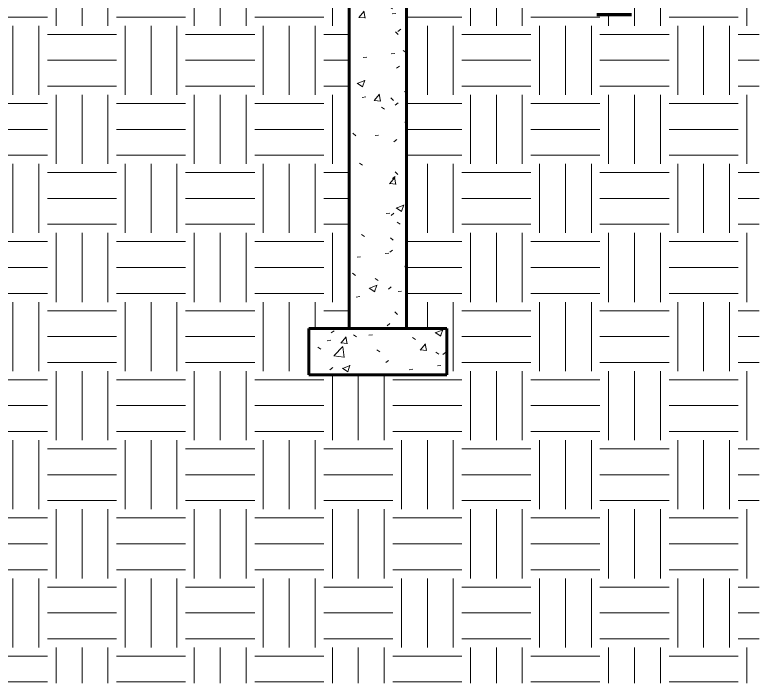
# Model space of a CAD drawing. Header units: inches. Extents: x 94 to 2128, y -110 to 279.
# Drawn here: x 1998.5 to 2127.9, y -110.1 to 6 of the extents above; entities that cross this region are included whole.
import ezdxf

# ---------------------------------------------------------------- set-up
doc = ezdxf.new("R2010")
doc.units = ezdxf.units.IN
doc.header["$MEASUREMENT"] = 0
for name, color, linetype, lineweight in [('A-WALL-PATT', 111, 'Continuous', 18), ('C-TOPO', 7, 'Continuous', 9), ('S-FNDN', 32, 'Continuous', 18)]:
    doc.layers.add(name, color=color, linetype=linetype, lineweight=lineweight)
pattern_1 = [(0, (-179.802, -54.394), (12, 12), [12, -12]), (0, (-179.802, -49.894), (12, 12), [12, -12]), (0, (-179.802, -45.394), (12, 12), [12, -12]), (90, (-178.302, -43.894), (-12, 12), [12, -12]), (90, (-173.802, -43.894), (-12, 12), [12, -12]), (90, (-169.302, -43.894), (-12, 12), [12, -12])]
pattern_2 = [(50, (-179.802, -54.394), (13.77135, -1.20496), [1.44, -15.84]), (355, (-179.802, -54.394), (-2.66442, 14.44218), [1.152, -12.672]), (100.451, (-178.654, -54.494), (11.107076, 13.237366), [1.224, -13.462]), (46.184, (-179.802, -50.554), (20.49128, -3.17785), [2.16, -23.76]), (96.636, (-178.094, -50.819), (17.94587, 18.70315), [1.836, -20.193]), (351.184, (-179.802, -50.554), (17.94541, 18.70261), [1.728, -19.008]), (21, (-177.882, -51.514), (11.46052, -7.730365), [1.44, -15.84]), (326, (-177.882, -51.514), (4.67135, 13.92315), [1.152, -12.672]), (71.451, (-176.927, -52.158), (16.13207, 6.19284), [1.224, -13.462]), (37.5, (-179.802, -54.394), (0.233123, 6.39175), [0.634, -11.885, 0.634, -12.23, -12.72]), (37.5, (-179.802, -54.394), (0.233123, 6.39175), [-25.382, 0.634, -12.086]), (7.5, (-179.802, -54.394), (5.05073, 7.57304), [0.634, -6.701, 0.634, -11.597, -4.848]), (7.5, (-179.802, -54.394), (5.05073, 7.57304), [-19.565, 0.634, -4.214]), (327.5, (-184.084, -54.394), (10.24958, -0.43289), [0.634, -4.166, 0.634, -14.342, -19.872]), (327.5, (-184.084, -54.394), (10.24958, -0.43289), [-19.776, 0.634, -19.238]), (317.5, (-186.004, -54.394), (11.19739, 1.922144), [0.634, -5.606, 0.634, -9.312, -14.112]), (317.5, (-186.004, -54.394), (11.19739, 1.922144), [-16.186, 0.634, -13.478])]

msp = doc.modelspace()

# ---------------------------------------------------------------- hatches: boundary and pattern name
at = {"layer": 'A-WALL-PATT', "lineweight": 9}
h = msp.add_hatch(dxfattribs=at)
h.set_pattern_fill('FP_17', color=256, style=0, pattern_type=2)
h.set_pattern_definition(pattern_2)
h.paths.add_polyline_path([(2056.61386, -48.5), (2066.61386, -48.5), (2066.61386, 18), (2056.61386, 18), (2056.61386, -1.69475)], flags=0)
at = {"layer": 'C-TOPO'}
h = msp.add_hatch(dxfattribs=at)
h.set_pattern_fill('FP_20', color=256, style=0, pattern_type=2)
h.set_pattern_definition(pattern_1)
h.paths.add_polyline_path([(2062.61158, -110.07775), (2066.61386, -110.07775), (2066.61386, -56.5), (2057.91434, -56.5), (2057.91434, -110.07775), (2058.22538, -110.07775)], flags=0)
h.paths.add_polyline_path([(2057.91434, 18), (2066.61386, 18), (2066.61386, 29.76914), (2060.11386, 29.86824), (2057.91434, 29.89053), (2057.91434, 26.5), (2062.15905, 26.5), (2062.15905, 20.22398), (2057.91434, 20.26819), (2057.91434, 18.36545)], flags=0)
h = msp.add_hatch(dxfattribs=at)
h.set_pattern_fill('FP_20', color=256, style=0, pattern_type=2)
h.set_pattern_definition(pattern_1)
h.paths.add_polyline_path([(2034.603, -110.07775), (2057.91434, -110.07775), (2057.91434, -56.5), (2049.61386, -56.5), (2049.61386, -48.5), (2056.61386, -48.5), (2056.61386, 14.37878), (1709.03934, 17.99935), (1709.03934, -110.07775), (2032.74431, -110.07775)], flags=0)
h = msp.add_hatch(dxfattribs=at)
h.set_pattern_fill('FP_20', color=256, style=0, pattern_type=2)
h.set_pattern_definition(pattern_1)
h.paths.add_polyline_path([(2126.16793, -110.07775), (2127.8612, -110.07775), (2127.8612, 15.11212), (2105.66434, 12.79995), (2105.66434, -110.07775), (2124.63599, -110.07775)], flags=0)
h = msp.add_hatch(dxfattribs=at)
h.set_pattern_fill('FP_20', color=256, style=0, pattern_type=2)
h.set_pattern_definition(pattern_1)
h.paths.add_polyline_path([(2066.61386, -110.07775), (2099.66434, -110.07775), (2099.66434, 12.86227), (2066.61386, 13.55082), (2066.61386, -48.5), (2073.61386, -48.5), (2073.61386, -56.5), (2066.61386, -56.5)], flags=0)
h = msp.add_hatch(dxfattribs=at)
h.set_pattern_fill('FP_20', color=256, style=0, pattern_type=2)
h.set_pattern_definition(pattern_1)
h.paths.add_polyline_path([(2101.10099, -110.07775), (2105.66434, -110.07775), (2105.66434, 5.99372), (2099.66434, 5.99372), (2099.66434, -110.07775), (2099.77748, -110.07775)], flags=0)
at = {"layer": 'S-FNDN', "lineweight": 9}
h = msp.add_hatch(dxfattribs=at)
h.set_pattern_fill('FP_17', color=256, style=0, pattern_type=2)
h.set_pattern_definition(pattern_2)
h.paths.add_polyline_path([(2049.61386, -56.5), (2073.61386, -56.5), (2073.61386, -48.5), (2049.61386, -48.5)], flags=0)

# ---------------------------------------------------------------- linework, layer by layer
at = {"layer": 'C-TOPO', "lineweight": 80}
for p, q in [((2101.10099, 5.99372), (2099.66434, 5.99372)), ((2105.66434, 5.99372), (2101.10099, 5.99372))]:
    msp.add_line(p, q, dxfattribs=at)
at = {"layer": 'C-TOPO'}
for q in [(2099.66434, 5.99372), (2105.66434, 5.99372)]:
    msp.add_line((2101.10098, 5.99372), q, dxfattribs=at)
at = {"layer": 'S-FNDN', "lineweight": 60}
for p, q in [((2056.61386, 18), (2056.61386, -48.5)), ((2066.61386, -48.5), (2066.61386, 18)), ((2073.61386, -48.5), (2049.61386, -48.5)), ((2049.61386, -48.5), (2049.61386, -56.5)), ((2073.61386, -56.5), (2073.61386, -48.5)), ((2049.61386, -56.5), (2073.61386, -56.5))]:
    msp.add_line(p, q, dxfattribs=at)

doc.saveas('drawing.dxf')
